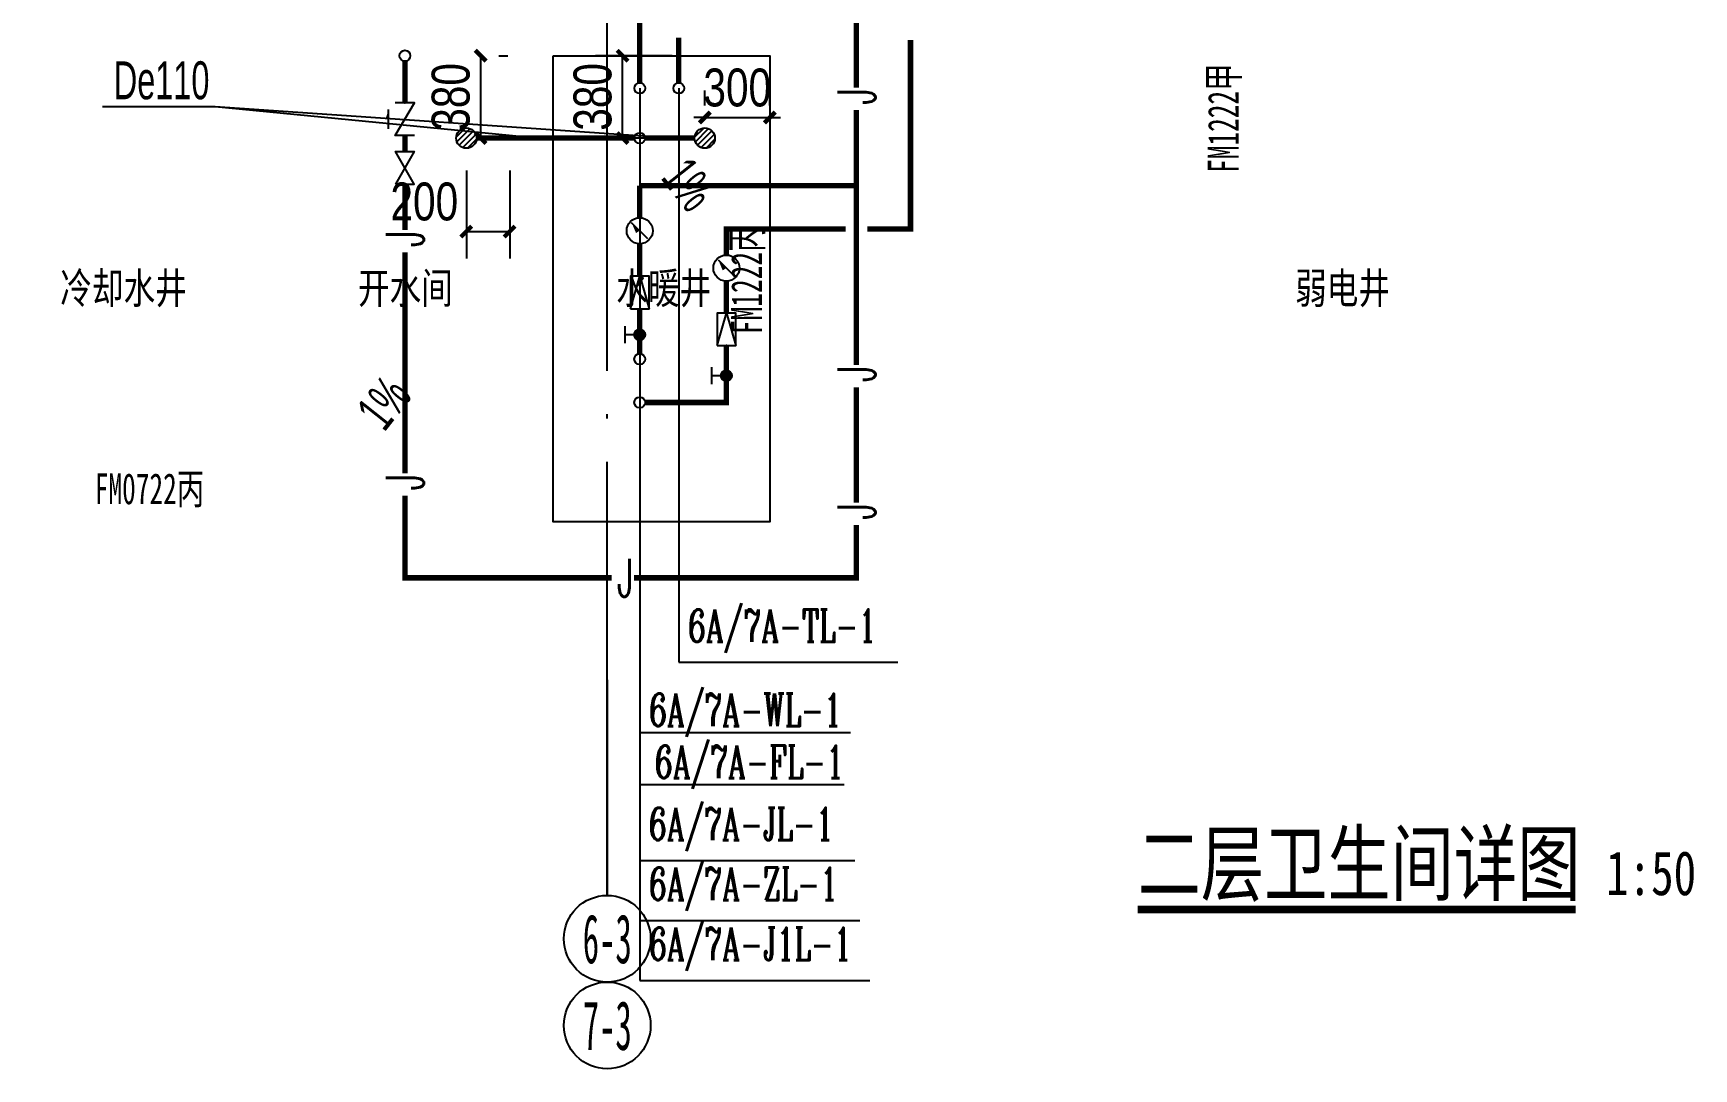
# Model space of a CAD drawing. Extents: x 31688 to 157843, y 203 to 96712.
# Drawn here: x 56138 to 63802, y 561 to 5339 of the extents above; entities that cross this region are included whole.
import ezdxf
from ezdxf.enums import TextEntityAlignment as Align

# ---------------------------------------------------------------- set-up
doc = ezdxf.new("R2010")
doc.units = 0
doc.header["$LTSCALE"] = 1000
doc.header["$MEASUREMENT"] = 0
doc.linetypes.add('109-34 轴网$0$L1$0$$AUDIT_BAD_LTYPE1', pattern=[0])
doc.linetypes.add('DOTE', pattern=[2.4200000000000004, 2, -0.2, 0.02, -0.2])
doc.layers.get('Defpoints').update_dxf_attribs({"color": 167})
for name, color, linetype in [('01-标注_符号', 200, 'Continuous'), ('01-标注_轴线坐标', 132, 'Continuous'), ('02-TEXT_房间', 7, 'Continuous'), ('A_AXIS-轴线', 9, 'DOTE'), ('DIM_SYMB', 3, 'Continuous'), ('DIM_中水', 3, 'Continuous'), ('DIM_给水', 3, 'Continuous'), ('DIM_通气', 3, 'Continuous'), ('DOOR_FIRE_TEXT', 7, 'Continuous'), ('EQUIP_地漏', 7, 'Continuous'), ('PIPE-中水', 122, 'Continuous'), ('PIPE-废水', 31, 'Continuous'), ('PIPE-污水', 2, 'Continuous'), ('PIPE-给水中', 3, 'Continuous'), ('PIPE-通气', 30, 'Continuous'), ('TEXT_给水', 7, 'Continuous'), ('TWT_DIM', 3, 'Continuous'), ('TWT_LEAD', 3, 'Continuous'), ('VALVE_中水', 7, 'Continuous'), ('VALVE_给水', 7, 'Continuous'), ('VPIPE-中水', 122, 'TG_Z'), ('VPIPE-废水', 31, 'TG_F'), ('VPIPE-污水', 2, 'TG_W'), ('VPIPE-给水', 3, 'TG_J'), ('VPIPE-给水中', 3, 'TG_J1'), ('VPIPE-通气', 3, 'Continuous')]:
    doc.layers.add(name, color=color, linetype=linetype)
doc.styles.add('_TCH_AXIS', font='STXIHEI.TTF')
doc.styles.add('_TCH_DIM', font='ros.shx', dxfattribs={"width": 0.8, "bigfont": 'jd.shx'})
doc.styles.add('_TCH_DIM_T3', font='ros.shx', dxfattribs={"width": 0.8, "bigfont": 'jd.shx'})
doc.styles.add('_TCH_SPACE', font='STXIHEI.TTF', dxfattribs={"width": 0.75, "height": 5})
doc.styles.add('_TCH_WINDOW', font='STXIHEI.TTF', dxfattribs={"width": 0.65, "height": 3.5})
doc.styles.add('_TWT_PIPETEXT', font='SIMPLEX', dxfattribs={"width": 0.8, "height": 3.5, "bigfont": 'HZTXT'})
doc.styles.add('_TWT_SERIAL', font='COMPLEX', dxfattribs={"width": 0.8, "height": 3.5, "bigfont": 'HZTXT'})
doc.styles.get("Standard").update_dxf_attribs({"font": 'STXIHEI.TTF', "width": 0.75})
doc.styles.add('TG_LINETYPE', font='SIMPLEX', dxfattribs={"width": 0.8, "height": 3, "bigfont": 'HZTXT'})
doc.linetypes.add('TG_F', pattern='A,6,-0.3,["F",TG_LINETYPE,S=0.1,R=0,X=-0.23,Y=-0.15],0', length=6.3)
doc.linetypes.add('TG_J', pattern='A,5,-0.3,["J",TG_LINETYPE,S=0.1,R=0,X=-0.23,Y=-0.15],0', length=5.3)
doc.linetypes.add('TG_J1', pattern='A,5,-0.6,["J1",TG_LINETYPE,S=0.1,R=0,X=-0.52,Y=-0.15],0', length=5.6)
doc.linetypes.add('TG_W', pattern='A,3,-0.3,["W",TG_LINETYPE,S=0.1,R=0,X=-0.28,Y=-0.15],0', length=3.3)
doc.linetypes.add('TG_Z', pattern='A,5,-0.3,["Z",TG_LINETYPE,S=0.1,R=0,X=-0.28,Y=-0.15],0', length=5.3)
doc.dimstyles.new('_TWT_ARCH&&50', dxfattribs={"dimtxt": 175, "dimasz": 50, "dimexe": 125, "dimexo": 150, "dimgap": 50, "dimtad": 1, "dimdec": 0, "dimzin": 0, "dimdsep": 46, "dimtxsty": '_TCH_DIM_T3', "dimblk": 'ARCHTICK', "dimcen": 0.09, "dimclrt": 7, "dimazin": 2, "dimtfac": 1, "dimtdec": 0, "dimtix": 1, "dimtmove": 2, "dimatfit": 3, "dimfxl": 0, "dimtolj": 1, "dimtzin": 0, "dimarcsym": 0})

# ---------------------------------------------------------------- blocks, each defined once
blk = doc.blocks.new('fdsgdfg1111')
at = {"layer": '02-TEXT_房间', "style": '_TCH_SPACE', "width": 0.75}
for s, p in [('XF', (195.8402027973344, 6058.635214003687)), ('男卫生间', (4465.021167394481, 4855.582397925155)), ('SF', (6581.116746329552, 4646.202219858718)), ('HF', (200.8989753553148, 4053.830128082493)), ('女卫生间', (2243.866113179969, 3067.997310179704)), ('PF', (331.7958899123058, 2495.163857793854)), ('冷却水井', (325.693639765514, 806.5648496136528)), ('开水间', (1699.216101535869, 806.5648496136528)), ('水暖井', (2891.439045232042, 806.5648496136528)), ('弱电井', (6024.237007235205, 806.5648496136528))]:
    blk.add_text(s, height=142.7128820960698, dxfattribs=at).set_placement(p)
at = {"layer": 'DOOR_FIRE_TEXT', "style": '_TCH_WINDOW', "width": 0.65}
for s, p in [('M1023', (4123.800050626619, 3483.641386941028)), ('FM0722丙', (484.9404683340521, -119.0683671590414))]:
    blk.add_text(s, height=142.7128820960698, dxfattribs=at).set_placement(p)
for s, p in [('M1023', (3997.10765339141, 2478.456659150977)), ('FM1222甲', (5764.301312133532, 1409.42395169451)), ('FM1222丙', (3564.294920937951, 666.0085363616395))]:
    blk.add_text(s, height=142.7128820960698, rotation=90, dxfattribs=at).set_placement(p)
blk = doc.blocks.new('$VALVE$00000497')
for p, q in [((77.84599647394498, 138.1702899510274), (-77.84599647394498, 138.1702899510274)), ((0, 49.99999999000283), (0, 138.1702899510274))]:
    blk.add_line(p, q)
at = {"const_width": 49.6031746031746}
blk.add_lwpolyline([(24.80158730159019, 0, 1), (-24.80158730159019, 0, 1)], format="xyb", close=True, dxfattribs=at)
blk.add_circle((0, 0), 49.99999999)
blk = doc.blocks.new('$VALVE$00000742')
blk.add_line((-92.56258507753955, -92.56258507753955), (92.80776503073139, 92.80776503073503))
blk.add_lwpolyline([(92.80776503073139, 92.80776503073503, 0, 50, 0), (-13.32533114682883, 21.73311507060498, 50, 50, 0)], format="xyseb")
blk.add_circle((0, 0), 150)
for p in [(-150, 0), (150, 0)]:
    blk.add_point(p)
blk = doc.blocks.new('$VALVE$00000301')
for points in [[(-124.8260262053518, 71.63928460518946), (124.8260262053518, 0), (-124.8260262053518, -71.63928460518946)], [(-124.8260262053518, 71.63928460518946), (-124.8260262053518, -71.63928460518946), (124.8260262053518, -71.63928460518946), (124.8260262053518, 71.63928460518946), (-124.8260262053518, 71.63928460518946)]]:
    blk.add_lwpolyline(points)
for p in [(-124.8260262053518, 0), (124.8260262053518, 0)]:
    blk.add_point(p)
blk = doc.blocks.new('$TwtSys$00000141')
for p, q in [((-94.19606303561523, 7.672111694559135), (-10.08309029082739, 91.78508443935061)), ((-94.19606303561523, 7.672111694559135), (-10.08309029082739, 91.78508443935061)), ((-87.21916889109707, -35.05448014085778), (35.05448014085778, 87.21916889110071)), ((-87.21916889109707, -35.05448014085778), (35.05448014085778, 87.21916889110071)), ((-66.46803743153214, -66.46803743153941), (66.46803743153214, 66.46803743153214)), ((-66.46803743153214, -66.46803743153578), (66.46803743153214, 66.46803743153214)), ((-32.35611368903483, -87.061266563549), (87.58274635417911, 32.87759347966494)), ((-32.35611368903483, -87.061266563549), (87.58274635417911, 32.87759347966858)), ((11.43110768805855, -92.25951895252001), (92.2594807012465, -11.43114593933933)), ((11.43110768805855, -92.25951895252001), (92.2594807012465, -11.43114593933933))]:
    blk.add_line(p, q)
blk.add_circle((0, 0), 94)
blk.add_circle((0, 0), 94)
blk = doc.blocks.new('$VALVE$00000315')
blk.add_line((-75, 125), (75, 125))
blk.add_lwpolyline([(-125, -75), (-125, 75), (125, -75), (125, 75)])
for p in [(-125, 0), (125, 0)]:
    blk.add_point(p)
blk.add_solid([(0, 125), (0, 150), (75, 125)])
blk = doc.blocks.new('$VALVE$00000295')
blk.add_lwpolyline([(-125.1919539347655, 72.27960830461234), (-125.1919539347655, -72.27960830461234), (125.1919539347655, 72.27960830461234), (125.1919539347655, -72.27960830461234), (-125.1919539347655, 72.27960830461234)])
for p in [(-125.1919539347655, 0), (125.1919539347655, 0)]:
    blk.add_point(p)
blk = doc.blocks.new('_ArchTick')
at = {"color": 0, "linetype": 'ByBlock', "const_width": 0.4}
blk.add_lwpolyline([(-0.5, -0.5), (0.5, 0.5)], dxfattribs=at)
blk = doc.blocks.new('*D822')
at = {"layer": 'Defpoints', "color": 0, "linetype": '109-34 轴网$0$L1$0$$AUDIT_BAD_LTYPE1'}
for p in [(58137.26831160972, 4855.251363220141), (58337.26836314121, 4855.251366079028), (58337.26836314121, 4424.097228679546)]:
    blk.add_point(p, dxfattribs=at)
at = {"layer": 'TWT_DIM', "color": 0, "linetype": '109-34 轴网$0$L1$0$$AUDIT_BAD_LTYPE1', "lineweight": -2}
for p, q in [((58137.26831160972, 4705.251363220141), (58137.26831160972, 4299.097228679546)), ((58337.26836314121, 4705.251366079028), (58337.26836314121, 4299.097228679546)), ((58137.26831160972, 4424.097228679546), (58337.26836314121, 4424.097228679546))]:
    blk.add_line(p, q, dxfattribs=at)
at = {"layer": 'TWT_DIM', "color": 0, "linetype": '109-34 轴网$0$L1$0$$AUDIT_BAD_LTYPE1', "lineweight": -2, "xscale": 50, "yscale": 50, "zscale": 50, "rotation": 180}
blk.add_blockref('_ArchTick', (58137.26831160972, 4424.097228679546), dxfattribs=at)
at = {"layer": 'TWT_DIM', "color": 0, "linetype": '109-34 轴网$0$L1$0$$AUDIT_BAD_LTYPE1', "lineweight": -2, "xscale": 50, "yscale": 50, "zscale": 50}
blk.add_blockref('_ArchTick', (58337.26836314121, 4424.097228679546), dxfattribs=at)
at = {"layer": 'TWT_DIM', "color": 7, "linetype": '109-34 轴网$0$L1$0$$AUDIT_BAD_LTYPE1', "insert": (57943.26831580734, 4561.597224476984), "char_height": 175, "attachment_point": 5, "style": '_TCH_DIM_T3'}
blk.add_mtext('\\A1;200', dxfattribs=at)
blk = doc.blocks.new('*D823')
at = {"layer": 'Defpoints', "color": 0, "linetype": '109-34 轴网$0$L1$0$$AUDIT_BAD_LTYPE1'}
for p in [(59537.26835770933, 4950.040200904906), (59237.62117328598, 4855.251363220141), (59537.26835770933, 4855.251363220141)]:
    blk.add_point(p, dxfattribs=at)
at = {"layer": 'TWT_DIM', "color": 0, "linetype": '109-34 轴网$0$L1$0$$AUDIT_BAD_LTYPE1', "lineweight": -2}
for p, q in [((59237.62117328598, 5005.251363220141), (59237.62117328598, 5075.040200904906)), ((59537.26835770933, 5005.251363220141), (59537.26835770933, 5075.040200904906)), ((59237.62117328598, 4950.040200904906), (59187.62117328598, 4950.040200904906)), ((59237.62117328598, 4950.040200904906), (59537.26835770933, 4950.040200904906)), ((59537.26835770933, 4950.040200904906), (59587.26835770933, 4950.040200904906))]:
    blk.add_line(p, q, dxfattribs=at)
at = {"layer": 'TWT_DIM', "color": 0, "linetype": '109-34 轴网$0$L1$0$$AUDIT_BAD_LTYPE1', "lineweight": -2, "xscale": 50, "yscale": 50, "zscale": 50}
blk.add_blockref('_ArchTick', (59237.62117328598, 4950.040200904906), dxfattribs=at)
at = {"layer": 'TWT_DIM', "color": 0, "linetype": '109-34 轴网$0$L1$0$$AUDIT_BAD_LTYPE1', "lineweight": -2, "xscale": 50, "yscale": 50, "zscale": 50, "rotation": 180}
blk.add_blockref('_ArchTick', (59537.26835770933, 4950.040200904906), dxfattribs=at)
at = {"layer": 'TWT_DIM', "color": 7, "linetype": '109-34 轴网$0$L1$0$$AUDIT_BAD_LTYPE1', "insert": (59387.44476549765, 5087.540200904906), "char_height": 175, "attachment_point": 5, "style": '_TCH_DIM_T3'}
blk.add_mtext('\\A1;300', dxfattribs=at)
blk = doc.blocks.new('*D824')
at = {"layer": 'Defpoints', "color": 0, "linetype": '109-34 轴网$0$L1$0$$AUDIT_BAD_LTYPE1'}
for p in [(58857.93340841708, 5235.251285275503), (59237.62117328598, 5235.251285275503), (59237.62117328598, 4855.251363220141)]:
    blk.add_point(p, dxfattribs=at)
at = {"layer": 'TWT_DIM', "color": 0, "linetype": '109-34 轴网$0$L1$0$$AUDIT_BAD_LTYPE1', "lineweight": -2}
for p, q in [((59087.62117328598, 5235.251285275503), (58732.93340841708, 5235.251285275503)), ((58857.93340841708, 4855.251363220141), (58857.93340841708, 5235.251285275503)), ((59087.62117328598, 4855.251363220141), (58732.93340841708, 4855.251363220141))]:
    blk.add_line(p, q, dxfattribs=at)
at = {"layer": 'TWT_DIM', "color": 0, "linetype": '109-34 轴网$0$L1$0$$AUDIT_BAD_LTYPE1', "lineweight": -2, "xscale": 50, "yscale": 50, "zscale": 50}
for p, rotation in [((58857.93340841708, 5235.251285275503), 90), ((58857.93340841708, 4855.251363220141), 270)]:
    blk.add_blockref('_ArchTick', p, dxfattribs=dict(at, rotation=rotation))
at = {"layer": 'TWT_DIM', "color": 7, "linetype": '109-34 轴网$0$L1$0$$AUDIT_BAD_LTYPE1', "insert": (58720.43340841708, 5045.251324247831), "char_height": 175, "attachment_point": 5, "rotation": 90, "style": '_TCH_DIM_T3'}
blk.add_mtext('\\A1;380', dxfattribs=at)
blk = doc.blocks.new('*D825')
at = {"layer": 'Defpoints', "color": 0, "linetype": '109-34 轴网$0$L1$0$$AUDIT_BAD_LTYPE1'}
for p in [(58137.26824822118, 5235.251219508002), (58203.4339444686, 5235.251219508002), (58137.26831160972, 4855.251363220141)]:
    blk.add_point(p, dxfattribs=at)
at = {"layer": 'TWT_DIM', "color": 0, "linetype": '109-34 轴网$0$L1$0$$AUDIT_BAD_LTYPE1', "lineweight": -2}
for p, q in [((58203.4339444686, 4855.251363220141), (58203.4339444686, 5235.251219508002)), ((58287.26824822118, 5235.251219508002), (58328.4339444686, 5235.251219508002)), ((58287.26831160972, 4855.251363220141), (58328.4339444686, 4855.251363220141))]:
    blk.add_line(p, q, dxfattribs=at)
at = {"layer": 'TWT_DIM', "color": 0, "linetype": '109-34 轴网$0$L1$0$$AUDIT_BAD_LTYPE1', "lineweight": -2, "xscale": 50, "yscale": 50, "zscale": 50}
for p, rotation in [((58203.4339444686, 5235.251219508002), 90), ((58203.4339444686, 4855.251363220141), 270)]:
    blk.add_blockref('_ArchTick', p, dxfattribs=dict(at, rotation=rotation))
at = {"layer": 'TWT_DIM', "color": 7, "linetype": '109-34 轴网$0$L1$0$$AUDIT_BAD_LTYPE1', "insert": (58065.9339444686, 5045.25129136408), "char_height": 175, "attachment_point": 5, "rotation": 90, "style": '_TCH_DIM_T3'}
blk.add_mtext('\\A1;380', dxfattribs=at)

msp = doc.modelspace()

# ---------------------------------------------------------------- hatches: boundary and pattern name
at = {"layer": 'PIPE-中水', "linetype": 'Continuous'}
for points in [[(59337.27974105369, 4435.251310002826), (59324.77974105367, 4435.251310002819), (59324.7797410537, 4447.751310002836)], [(59337.27974105369, 4435.251310002826), (59337.27974105367, 4447.751310002819), (59324.7797410537, 4447.751310002836)], [(60186.94172388493, 4435.251310002826), (60186.94172388493, 4422.751310002819), (60199.44172388492, 4422.751310002815)], [(60186.94172388493, 4435.251310002826), (60199.44172388493, 4435.251310002819), (60199.44172388492, 4422.751310002815)], [(59337.2797410537, 3635.25131000284), (59349.77974105367, 3635.251310002819), (59349.7797410537, 3622.75131000286)], [(59337.2797410537, 3635.25131000284), (59337.27974105367, 3622.751310002826), (59349.7797410537, 3622.75131000286)]]:
    msp.add_hatch(color=256, dxfattribs=at).paths.add_polyline_path(points)
at = {"layer": 'PIPE-给水中', "linetype": 'Continuous'}
for points in [[(57853.63642862337, 2826.123489574853), (57853.63642862337, 2813.623489574853), (57841.13642897132, 2813.623489574857)], [(57853.63642862337, 2826.123489574853), (57841.13642862337, 2826.123489226902), (57841.13642897132, 2813.623489574857)], [(59937.27974963033, 2826.123489574853), (59949.77974963034, 2826.123489574853), (59949.77974963032, 2813.623489574858)], [(59937.27974963033, 2826.123489574853), (59937.27974963034, 2813.623489574853), (59949.77974963032, 2813.623489574858)]]:
    msp.add_hatch(color=256, dxfattribs=at).paths.add_polyline_path(points)

# ---------------------------------------------------------------- linework, layer by layer
msp.add_lwpolyline([(58537.27974105367, 5235.252031583368), (59537.27977178668, 5235.252031583368), (59537.27977178668, 3085.251616407248), (58537.27974105367, 3085.251616407248)], close=True)
at = {"layer": '01-标注_符号'}
for points in [[(59190.4659935807, 4412.886516331979, 0, 0, 0), (58994.53786806448, 4659.953390766874, 40.00000000000001, 0, 0), (58901.33492956273, 4777.483013648249, 0, 0, 0)], [(57684.30006252212, 3345.629155739516, 0, 0, 0), (57880.22813679607, 3592.69607081037, 40.00000000000001, 0, 0), (57973.43105092189, 3710.225713022257, 0, 0, 0)]]:
    msp.add_lwpolyline(points, format="xyseb", dxfattribs=at)
at = {"layer": '01-标注_轴线坐标'}
for p, q in [((58787.36991397273, 2355.203327718662), (58787.36991397273, 1360.687873636378)), ((58787.38278002164, 2355.210885849141), (58787.38278002164, 1360.695431766857))]:
    msp.add_line(p, q, dxfattribs=at)
for centre in [(58787.36991397273, 1160.687873636378), (58787.36991397273, 760.6878736363778)]:
    msp.add_circle(centre, 200, dxfattribs=at)
at = {"layer": 'A_AXIS-轴线'}
msp.add_line((58787.36991397273, 1360.687873636378), (58787.36991397273, 13338.41912643565), dxfattribs=at)
at = {"layer": 'DIM_SYMB', "const_width": 35}
msp.add_lwpolyline([(61234.84047015473, 1295.321120350195), (63256.68271906303, 1295.321120350195)], dxfattribs=at)
at = {"layer": 'DIM_中水'}
for p, q in [((58937.27962534133, 3061.900123548734), (58937.27962534132, 1245.219970762559)), ((58937.27962534133, 2785.187350230332), (58937.27962534132, 968.5071974441562)), ((58937.27962534132, 1245.219970762559), (59953.24884854643, 1245.219970762559)), ((58937.27962534132, 968.5071974441562), (59999.37183532122, 968.5071974441562))]:
    msp.add_line(p, q, dxfattribs=at)
at = {"layer": 'DIM_给水'}
for p, q in [((58937.63258736333, 5085.252109527999, 3000), (58937.27962534132, 1521.932744080961)), ((58937.63258736333, 5085.252109527999), (58937.63258736333, 2112.37122590101)), ((58937.63258736333, 4854.644035780457), (58937.63258736333, 1872.084382363366)), ((58937.63258736333, 2112.37122590101), (59909.68226606111, 2112.37122590101)), ((58937.63258736333, 1872.084382363366), (59881.33985039426, 1872.084382363366)), ((58937.27962534132, 1521.932744080961), (59930.25407742958, 1521.932744080961))]:
    msp.add_line(p, q, dxfattribs=at)
at = {"layer": 'DIM_通气'}
for p, q in [((59117.63258736333, 5085.252109527999), (59117.63258736333, 2436.592724849877)), ((59117.63258736333, 2436.592724849877), (60128.99911958595, 2436.592724849877))]:
    msp.add_line(p, q, dxfattribs=at)
at = {"layer": 'PIPE-中水', "linetype": 'Continuous', "ltscale": 0.5, "const_width": 25}
for points in [[(60186.94172388493, 4435.251310002819), (60186.94172388493, 5307.515266103869)], [(59337.27974105367, 4315.576072700122), (59337.27974105367, 4435.251310002819)], [(59337.27974105367, 4435.251310002819), (59887.27974963034, 4435.251310002819)], [(59987.27974963034, 4435.251310002819), (60186.94172388493, 4435.251310002819)], [(59337.27974105367, 4047.819349369294), (59337.27974105367, 4195.576072700122)], [(59337.27974105367, 3635.251310002819), (59337.27974105367, 3898.028117922872)], [(58962.27962534133, 3635.251310002826), (59337.27974105367, 3635.251310002826)]]:
    msp.add_lwpolyline(points, dxfattribs=at)
at = {"layer": 'PIPE-废水', "linetype": 'Continuous', "ltscale": 0.5, "const_width": 25}
for points in [[(58184.27972568707, 4855.252109528006), (58912.63258736333, 4855.252109528006)], [(58962.63258736333, 4855.252109528006), (59190.63258736333, 4855.252109528006)]]:
    msp.add_lwpolyline(points, dxfattribs=at)
at = {"layer": 'PIPE-污水', "linetype": 'Continuous', "ltscale": 0.5, "const_width": 25}
msp.add_lwpolyline([(58937.63258736333, 5110.252109527999), (58937.63258736333, 5664.151000555416)], dxfattribs=at)
at = {"layer": 'PIPE-给水中', "linetype": 'Continuous', "ltscale": 0.5, "const_width": 25}
for points in [[(59937.27974963034, 5087.609665171675), (59937.27974963034, 5714.151000555416)], [(57853.63636762338, 5017.521727893622), (57853.63636225852, 5210.251918500762)], [(59937.27974963034, 4635.251320008912), (59937.27974963034, 4984.276331838341)], [(57853.63637387186, 4793.047779179454), (57853.63637179879, 4867.521727893622)], [(57853.63638393627, 4431.488161068474), (57853.63637805368, 4642.817434457735)], [(58937.27962534133, 4487.848559371228), (58937.27962534133, 4635.251310002819)], [(58937.63258736333, 4635.251310006351), (59937.27974963034, 4635.251320008912)], [(59937.27974963034, 4635.251320008912), (59937.27974963034, 3808.886655011413)], [(58937.27962534133, 4217.726694271229), (58937.27962534133, 4367.848559371228)], [(57853.63641520357, 3308.224124517549), (57853.63638681267, 4328.15482773514)], [(58937.27962534133, 3860.251310002819), (58937.27962534133, 4067.935462824806)], [(59937.27974963034, 3705.55332167808), (59937.27974963034, 3172.547371647287)], [(57853.63642862337, 2826.123489574853), (57853.63641807996, 3204.890791184216)], [(59937.27974963034, 3069.214038313954), (59937.27974963034, 2826.123489574853)], [(58807.62973449643, 2826.123489574853), (57853.63642862337, 2826.123489574853)], [(59937.27974963034, 2826.123489574853), (58910.96306782976, 2826.123489574853)]]:
    msp.add_lwpolyline(points, dxfattribs=at)
at = {"layer": 'PIPE-通气', "linetype": 'Continuous', "ltscale": 0.5, "const_width": 25}
msp.add_lwpolyline([(59117.63258736333, 5110.252109236746), (59117.63258736333, 5318.957786805414)], dxfattribs=at)
at = {"layer": 'TWT_LEAD'}
for p, q in [((56978.1825909004, 4999.444062845901), (56457.82365400787, 4999.444062845901)), ((58460.24188879374, 4855.252109527999), (56978.1825909004, 4999.444062845901)), ((59087.63258736333, 4855.252109527999), (56978.1825909004, 4999.444062845901))]:
    msp.add_line(p, q, dxfattribs=at)
at = {"layer": 'VPIPE-中水', "linetype": 'Continuous'}
msp.add_circle((58937.27962534133, 3635.251310002826), 25, dxfattribs=at)
at = {"layer": 'VPIPE-废水', "linetype": 'Continuous'}
msp.add_circle((58937.63258736333, 4855.252109528006), 25, dxfattribs=at)
at = {"layer": 'VPIPE-污水', "linetype": 'Continuous'}
msp.add_circle((58937.63258736333, 5085.252109527999), 25, dxfattribs=at)
at = {"layer": 'VPIPE-给水', "linetype": 'Continuous'}
msp.add_circle((57853.63636156262, 5235.251895477038), 25, dxfattribs=at)
at = {"layer": 'VPIPE-给水中', "linetype": 'Continuous'}
msp.add_circle((58937.27962534133, 3835.251310002826), 25, dxfattribs=at)
at = {"layer": 'VPIPE-通气', "color": 30, "linetype": 'Continuous'}
msp.add_circle((59117.63258736333, 5085.252109527999), 25, dxfattribs=at)

# ---------------------------------------------------------------- block references
at = {"linetype": '109-34 轴网$0$L1$0$$AUDIT_BAD_LTYPE1'}
msp.add_blockref('fdsgdfg1111', (55937.4315728539, 3285.127895395148), dxfattribs=at)
at = {"layer": 'EQUIP_地漏', "xscale": 0.5, "yscale": 0.5, "zscale": 0.5}
for p in [(58137.27972568707, 4855.252109528006), (59237.63258736333, 4855.252109528006)]:
    msp.add_blockref('$TwtSys$00000141', p, dxfattribs=at)
at = {"layer": 'VALVE_中水', "rotation": 90}
for name, p, xscale, yscale, zscale in [('$VALVE$00000742', (59337.27974105367, 4255.576072700122), 0.4, 0.4, 0.4), ('$VALVE$00000301', (59337.27974105367, 3972.923733646083), 0.6, 0.6, 0.6), ('$VALVE$00000497', (59337.27974105367, 3758.962237112257), 0.5, 0.5, 0.5)]:
    msp.add_blockref(name, p, dxfattribs=dict(at, xscale=xscale, yscale=yscale, zscale=zscale))
at = {"layer": 'VALVE_给水', "linetype": '109-34 轴网$0$L1$0$$AUDIT_BAD_LTYPE1', "xscale": 0.6, "yscale": 0.6, "zscale": 0.6, "rotation": 90.00000159489157}
for name, p in [('$VALVE$00000315', (57853.63636971108, 4942.521727893622)), ('$VALVE$00000295', (57853.63637596276, 4717.932606818595))]:
    msp.add_blockref(name, p, dxfattribs=at)
at = {"layer": 'VALVE_给水', "rotation": 90}
for name, p, xscale, yscale, zscale in [('$VALVE$00000742', (58937.27962534133, 4427.848559371228), 0.4, 0.4, 0.4), ('$VALVE$00000301', (58937.27962534133, 4142.831078548017), 0.6, 0.6, 0.6), ('$VALVE$00000497', (58937.27962534133, 3947.944546796414), 0.5, 0.5, 0.5)]:
    msp.add_blockref(name, p, dxfattribs=dict(at, xscale=xscale, yscale=yscale, zscale=zscale))

# ---------------------------------------------------------------- texts
at = {"layer": '01-标注_符号', "color": 7, "style": '_TCH_DIM', "width": 0.6400000000000001}
for rotation, p in [(308.4149995530671, (59029.82933560989, 4671.779274651832)), (51.58501233021553, (57757.94728028051, 3494.827614644702))]:
    msp.add_text('1%', height=175, rotation=rotation, dxfattribs=at).set_placement(p)
at = {"layer": '01-标注_轴线坐标', "color": 7, "style": '_TCH_AXIS', "width": 0.5187499999999875}
for s, p, p2 in [('6-3', (58674.23282898289, 1047.55078864653), (58900.50699896258, 1047.55078864653)), ('7-3', (58674.23282898289, 647.5507886465302), (58900.50699896258, 647.5507886465302))]:
    msp.add_text(s, height=226.2741699796952, dxfattribs=at).set_placement(p, p2, align=Align.FIT)
at = {"layer": '02-TEXT_房间', "style": '_TCH_SPACE', "width": 0.75}
for s, p in [('冷却水井', (56263.07637628891, 4091.700290180601)), ('开水间', (57636.59883805926, 4091.700290180601)), ('弱电井', (61961.6197437586, 4091.700290180601))]:
    msp.add_text(s, height=142.7128820960698, dxfattribs=at).set_placement(p)
at = {"layer": 'DIM_SYMB', "color": 7, "width": 0.75}
for s, height, p in [('二层卫生间详图', 285.4257641921397, (61234.84047015473, 1365.321120350195)), ('1:50', 203.8755458515284, (63396.68271906303, 1361.882255721374))]:
    msp.add_text(s, height=height, dxfattribs=at).set_placement(p)
at = {"layer": 'DIM_中水', "color": 7, "style": '_TWT_SERIAL', "width": 0.6400000000000001}
for s, p in [('6A/7A-ZL-1', (58980.24884854643, 1338.791399333987)), ('6A/7A-J1L-1', (58980.65754960694, 1062.078626015585))]:
    msp.add_text(s, height=150, dxfattribs=at).set_placement(p)
at = {"layer": 'DIM_给水', "color": 7, "style": '_TWT_SERIAL', "width": 0.6400000000000001}
for s, p in [('6A/7A-WL-1', (58981.05481174024, 2142.37122590101)), ('6A/7A-FL-1', (59007.60708879188, 1902.084382363366)), ('6A/7A-JL-1', (58980.11122028673, 1615.50417265239))]:
    msp.add_text(s, height=150, dxfattribs=at).set_placement(p)
at = {"layer": 'DIM_通气', "color": 7, "style": '_TWT_SERIAL', "width": 0.6400000000000001}
msp.add_text('6A/7A-TL-1', height=150, dxfattribs=at).set_placement((59160.57054815738, 2530.164153421306))
at = {"layer": 'TEXT_给水', "linetype": '109-34 轴网$0$L1$0$$AUDIT_BAD_LTYPE1', "style": '_TWT_PIPETEXT', "width": 0.6400000000000001}
for rotation, p in [(90, (60024.77974963034, 5009.276331838344)), (90.0000015948914, (57941.13638611677, 4353.154830170803)), (90, (60024.77974963034, 3730.553321678082)), (90.0000015948914, (57941.13641738406, 3229.890793619874)), (90, (60024.77974963034, 3094.214038313956))]:
    msp.add_text('J', height=175, rotation=rotation, dxfattribs=at).set_placement(p)
msp.add_text('J', height=175, dxfattribs=at).set_placement((58832.62973449643, 2738.623489574853))
at = {"layer": 'TWT_LEAD', "color": 7, "style": '_TCH_DIM', "width": 0.6400000000000001}
msp.add_text('De110', height=175, dxfattribs=at).set_placement((56510.32365400787, 5034.444062845901))

# ---------------------------------------------------------------- dimensions: what is measured, and where the dimension line sits
at = {"layer": 'TWT_DIM', "linetype": '109-34 轴网$0$L1$0$$AUDIT_BAD_LTYPE1'}
for p1, p2, distance, text, picture, middle in [((58137.26831160972, 4855.251363220141), (58137.26824822118, 5235.251219508002), -66.16569624741442, '380', '*D825', (58065.9339444686, 5045.25129136408)), ((59237.62117328598, 4855.251363220141), (59237.62117328598, 5235.251285275503), 379.6877648689042, '380', '*D824', (58720.43340841708, 5045.251324247831)), ((59237.62117328598, 4855.251363220141), (59537.26835770933, 4855.251363220141), 94.78883768476499, '300', '*D823', (59387.44476549765, 5087.540200904906))]:
    dim = msp.add_aligned_dim(p1=p1, p2=p2, distance=distance, text=text, dimstyle='_TWT_ARCH&&50', dxfattribs=at)
    dim.commit()
    dim.dimension.update_dxf_attribs({"geometry": picture, "text_midpoint": middle})
dim = msp.add_linear_dim(base=(58337.26836314121, 4424.097228679546), p1=(58137.26831160972, 4855.251363220141), p2=(58337.26836314121, 4855.251366079028), angle=8.190107155365605e-07, text='200', dimstyle='_TWT_ARCH&&50', dxfattribs=at)
dim.commit()
dim.dimension.update_dxf_attribs({"geometry": '*D822', "text_midpoint": (57943.26831580734, 4561.597224476984), "dimtype": 161})

doc.saveas('drawing.dxf')
